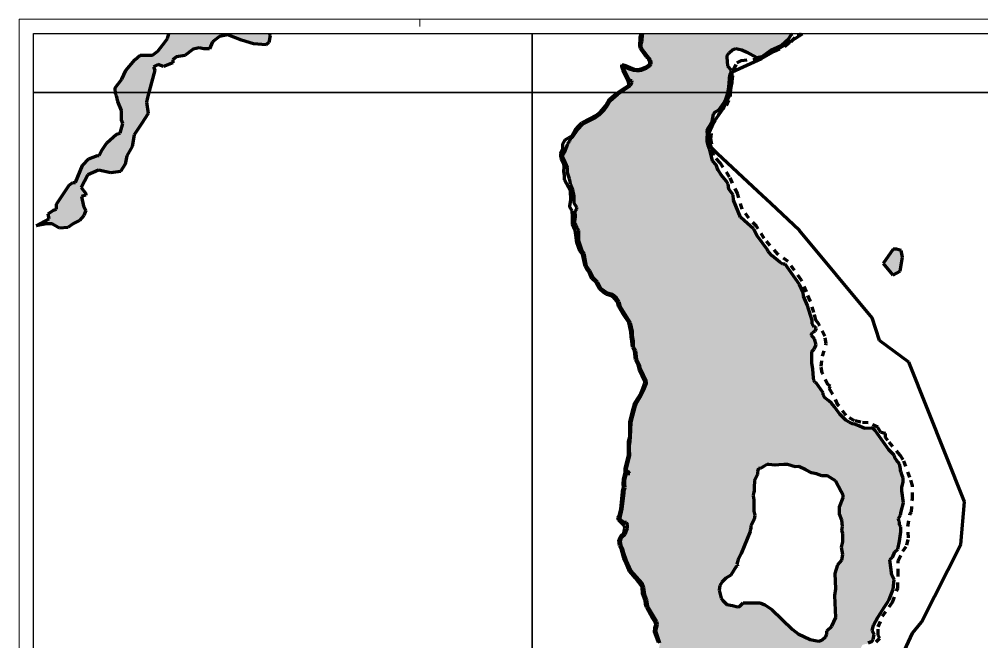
# Model space of a CAD drawing. Header units: millimetres. Extents: x -5675 to -4486, y 12688 to 13529.
# Drawn here: x -5675.2 to -5341.3, y 13312.8 to 13528.8 of the extents above; entities that cross this region are included whole.
import ezdxf

# ---------------------------------------------------------------- set-up
doc = ezdxf.new("R2010")
doc.units = ezdxf.units.MM
doc.header["$XCLIPFRAME"] = 2
doc.linetypes.add('JIS_02_1.0', pattern=[2, 1, -1])
for name, color, linetype, lineweight in [('Cartiglio', 255, 'Continuous', 9), ('Ferrovia secondaria', 30, 'JIS_02_1.0', 70), ('Lago', 4, 'Continuous', 70), ('Parchi regionali', 84, 'Continuous', 70), ('Rete secondaria', 2, 'Continuous', 70)]:
    doc.layers.add(name, color=color, linetype=linetype, lineweight=lineweight)
doc.layers.add('CTR', color=250, linetype='Continuous')
picture_1 = doc.add_image_def('image3.tif', size_in_pixel=(9449, 5906))
picture_2 = doc.add_image_def('image4.tif', size_in_pixel=(9449, 5906))
picture_3 = doc.add_image_def('image5.tif', size_in_pixel=(9449, 5906))
picture_4 = doc.add_image_def('image6.tif', size_in_pixel=(9449, 5906))

msp = doc.modelspace()

# ---------------------------------------------------------------- hatches: boundary and pattern name
at = {"layer": 'Lago', "ltscale": 100, "transparency": 33554534}
h = msp.add_hatch(color=256, dxfattribs=at)
h.dxf.hatch_style = 1
h.paths.add_polyline_path([(-5629.29, 13506.86), (-5628.14, 13511.17), (-5628.58, 13512.34), (-5627.05, 13513.08), (-5625.12, 13512.4), (-5621.92, 13513.68), (-5621.92, 13514.75), (-5620.61, 13515.81), (-5617.78, 13516.19), (-5614.89, 13518.48), (-5612.79, 13518.89), (-5611.13, 13518.53), (-5609.19, 13518.53), (-5608.21, 13520.98), (-5605.75, 13522.81), (-5602.78, 13523.41), (-5598.07, 13521.56), (-5593.92, 13520.25), (-5589.59, 13519.9), (-5588.61, 13520.8), (-5588.14, 13523.17), (-5588.48, 13523.82), (-5623.34, 13523.82), (-5623.82, 13522.14), (-5624.74, 13520.91), (-5627.09, 13517.79), (-5628.97, 13516.38), (-5633.25, 13516.38), (-5635.08, 13514.75), (-5638.2, 13511.07), (-5639.61, 13508.06), (-5641.87, 13505.08), (-5641.77, 13502.99), (-5641.44, 13502.31), (-5641.04, 13500.33), (-5639.78, 13497.12), (-5639.78, 13496.69), (-5639.76, 13493.85), (-5639.28, 13492.6), (-5640.14, 13489.32), (-5641.45, 13488.93), (-5644.76, 13485.96), (-5646.66, 13483.11), (-5647.48, 13481.49), (-5648.09, 13481.56), (-5651.02, 13480.39), (-5653.24, 13478.11), (-5655.74, 13472.19), (-5656.61, 13472.19), (-5657.9, 13471.24), (-5662.28, 13464.62), (-5662.28, 13462.88), (-5663.37, 13462.6), (-5665.2, 13461.32), (-5664.79, 13459.61), (-5669.37, 13457.1), (-5665.8, 13457.89), (-5663.8, 13457.89), (-5661.19, 13456.29), (-5658.35, 13456.59), (-5656.42, 13457.95), (-5654.32, 13458.98), (-5652.85, 13460.67), (-5652.11, 13462.47), (-5652.9, 13464.02), (-5653.61, 13467.35), (-5652.14, 13467.78), (-5652.14, 13468.35), (-5653.74, 13470.46), (-5651.35, 13474.88), (-5647.67, 13476.4), (-5643.39, 13475.56), (-5640.09, 13476), (-5638.45, 13478.56), (-5637.88, 13481.45), (-5635.97, 13484.67), (-5635.29, 13488.72), (-5632.8, 13492.5), (-5630.43, 13496.09), (-5631.1, 13500.05), (-5630.67, 13501.66)])
h = msp.add_hatch(color=256, dxfattribs=at)
h.dxf.hatch_style = 1
h.paths.add_polyline_path([(-5411.28, 13444.48), (-5413.99, 13446.78), (-5415.38, 13448.27), (-5415.57, 13448.82), (-5419.25, 13453.72), (-5420.48, 13456.15), (-5423.7, 13458.99), (-5424.92, 13460.19), (-5426.56, 13464.1), (-5427.37, 13466.05), (-5427.55, 13467.95), (-5428.99, 13469.92), (-5429.29, 13471.63), (-5429.95, 13472.74), (-5431.64, 13474.8), (-5432.7, 13476.4), (-5433.03, 13477.22), (-5433.46, 13478.3), (-5434.74, 13479.75), (-5435.64, 13483.5), (-5436.16, 13484.99), (-5436.53, 13486.49), (-5436.53, 13487.87), (-5436.37, 13488.81), (-5436.52, 13490.05), (-5435.98, 13491.37), (-5434.85, 13493.36), (-5434.38, 13495.94), (-5433.66, 13496.69), (-5432.52, 13497.41), (-5430.78, 13499.78), (-5430.03, 13501.14), (-5429.42, 13503.12), (-5429.04, 13505.25), (-5428.68, 13509.67), (-5428.34, 13510.04), (-5428.14, 13511.16), (-5429.35, 13512.55), (-5429.52, 13514.3), (-5429.62, 13515.54), (-5429.62, 13516.21), (-5428.92, 13517.22), (-5427.73, 13518.26), (-5426.59, 13518.64), (-5424.49, 13518.25), (-5422.73, 13517.43), (-5419.48, 13515.5), (-5417.43, 13515.89), (-5414.5, 13518.04), (-5410.87, 13519.72), (-5408.22, 13522.09), (-5407.37, 13523.36), (-5406.89, 13523.82), (-5458.84, 13523.82), (-5458.99, 13523.54), (-5459.11, 13521.31), (-5459.47, 13520.31), (-5459.47, 13519.17), (-5459.16, 13518.55), (-5458.35, 13517.49), (-5457.25, 13516.06), (-5456.24, 13514.74), (-5456, 13513.94), (-5456, 13513.25), (-5456.39, 13512.63), (-5457.55, 13511.84), (-5459.32, 13511.16), (-5460.19, 13510.99), (-5461.08, 13510.99), (-5462.14, 13511.15), (-5463.57, 13511.61), (-5464.75, 13512.13), (-5465.62, 13512.43), (-5465.47, 13511.55), (-5463.56, 13507.67), (-5462.65, 13507.44), (-5462.6, 13507), (-5463.18, 13505.88), (-5467.56, 13502.8), (-5470.17, 13500.49), (-5471.32, 13498.52), (-5472.2, 13497.54), (-5474.02, 13495.69), (-5475.4, 13494.67), (-5479.58, 13492.55), (-5481.55, 13490.45), (-5483.23, 13487.86), (-5483.71, 13487.57), (-5484.16, 13486.89), (-5484.16, 13486.41), (-5485.03, 13485.86), (-5484.92, 13485.56), (-5485.25, 13484.71), (-5486.09, 13482.58), (-5486.61, 13481.71), (-5486.61, 13480.97), (-5486.51, 13480.74), (-5486.18, 13480), (-5485.01, 13477.4), (-5485.01, 13475.48), (-5484.29, 13473.44), (-5484.05, 13472.55), (-5483.92, 13471.57), (-5483.14, 13469.6), (-5482.72, 13467.42), (-5482.72, 13465.03), (-5481.81, 13463.55), (-5481.81, 13462.91), (-5482.35, 13462.18), (-5482.18, 13460.36), (-5482.58, 13458), (-5481.91, 13457.27), (-5481.69, 13456.36), (-5481.07, 13455.54), (-5481.07, 13451.99), (-5479.91, 13448.48), (-5479.11, 13447.38), (-5479.03, 13446.2), (-5478.46, 13443.12), (-5477.27, 13441.58), (-5476, 13438.99), (-5474.57, 13437.56), (-5473.47, 13435.43), (-5471.13, 13433.79), (-5469.35, 13433.31), (-5468.05, 13432.1), (-5467.08, 13430.82), (-5466.6, 13429.04), (-5465.44, 13427.16), (-5463.17, 13423.49), (-5462.47, 13420.5), (-5462.47, 13418.94), (-5462.09, 13417.1), (-5462.09, 13415.19), (-5461.29, 13413.81), (-5460.95, 13410.63), (-5459.91, 13408.61), (-5459.74, 13407.79), (-5459.5, 13407.27), (-5457.7, 13403.39), (-5457.59, 13402.55), (-5458.54, 13400.23), (-5459.76, 13397.72), (-5461.23, 13395.36), (-5461.4, 13394.7), (-5462.32, 13391.22), (-5462.93, 13388.94), (-5463.11, 13383.82), (-5463.27, 13382.46), (-5463.46, 13380.94), (-5463.46, 13379.64), (-5463.35, 13377.56), (-5463.7, 13376.11), (-5464.5, 13372.81), (-5464.5, 13372.17), (-5464.12, 13372.17), (-5463.37, 13371.15), (-5464.5, 13371.15), (-5465.11, 13368.89), (-5465.11, 13367.38), (-5464.97, 13366.35), (-5465.29, 13365.3), (-5465.29, 13364.52), (-5466.06, 13358.94), (-5466.86, 13355.4), (-5465.6, 13354.18), (-5464.51, 13354.18), (-5464.13, 13353.54), (-5464.13, 13352.28), (-5464.96, 13350.18), (-5466.3, 13348.96), (-5466.66, 13347.62), (-5466.43, 13346.12), (-5465.73, 13344.59), (-5465.4, 13343.59), (-5464.51, 13340.9), (-5463.04, 13337.58), (-5459.14, 13333.12), (-5458.48, 13331.5), (-5458.15, 13329.1), (-5457.49, 13327.26), (-5457.11, 13325), (-5454.01, 13319.89), (-5453.81, 13318.91), (-5454.3, 13316.46), (-5452.92, 13312.3), (-5453.38, 13309.97), (-5451.73, 13307.09), (-5451.2, 13305.36), (-5451.56, 13303.43), (-5454.26, 13299.08), (-5460.8, 13297.13), (-5463.82, 13294.76), (-5470.61, 13291.48), (-5472.22, 13291.48), (-5478.31, 13290.03), (-5483.16, 13289.9), (-5484.32, 13289.49), (-5484.9, 13289.49), (-5486.92, 13289.49), (-5488.51, 13288.86), (-5490.9, 13288.86), (-5494.28, 13288.08), (-5496.13, 13287.83), (-5497.48, 13287.83), (-5499.53, 13287.65), (-5501.87, 13286.54), (-5503.32, 13285.08), (-5504.63, 13285.08), (-5507.14, 13283.19), (-5507.14, 13282.7), (-5508.37, 13281.88), (-5510.18, 13281.18), (-5511.49, 13281.73), (-5512.82, 13281.73), (-5513.77, 13282.7), (-5513.77, 13283.87), (-5514.55, 13284.42), (-5515.07, 13284.42), (-5517.69, 13283.85), (-5518.37, 13283.51), (-5519.47, 13283.51), (-5520.99, 13283.51), (-5522.46, 13282.95), (-5523.15, 13282.95), (-5524.09, 13282.95), (-5527.15, 13282.4), (-5529.38, 13281.83), (-5531, 13281.44), (-5532.78, 13280.94), (-5535.71, 13280.87), (-5537.54, 13279.11), (-5538.42, 13278.7), (-5538.53, 13278.25), (-5540.05, 13278.65), (-5540.45, 13278.29), (-5540.45, 13277.75), (-5540.79, 13277.75), (-5542.47, 13278.84), (-5543.01, 13278.84), (-5543.94, 13278.5), (-5552.89, 13275.38), (-5553.31, 13275.5), (-5554.37, 13275.81), (-5557.76, 13275.24), (-5558.43, 13274.74), (-5559.33, 13273.58), (-5561.43, 13273.16), (-5562.88, 13272.3), (-5563.3, 13272.33), (-5564.59, 13273), (-5565.46, 13273), (-5566.37, 13272.09), (-5567.49, 13273.2), (-5568.57, 13273.2), (-5572.09, 13271.3), (-5573.21, 13271.3), (-5575.53, 13269.6), (-5575.69, 13268.78), (-5582.87, 13266.07), (-5592.82, 13255.33), (-5600.3, 13250.38), (-5605.05, 13251.24), (-5606.22, 13249.7), (-5602.38, 13246.8), (-5598.81, 13242.7), (-5595.44, 13239.54), (-5592.27, 13239.54), (-5587.91, 13237.16), (-5587.46, 13237.2), (-5586.88, 13237.74), (-5586.5, 13238), (-5586.18, 13238.16), (-5585.74, 13238.36), (-5585.74, 13238.64), (-5585.53, 13238.47), (-5584.94, 13238.47), (-5583.9, 13239.18), (-5583.63, 13239.5), (-5583.63, 13239.66), (-5583.24, 13240.03), (-5582.69, 13240.56), (-5582.69, 13240.57), (-5583.14, 13241.02), (-5582.94, 13241.02), (-5582.47, 13240.73), (-5582.11, 13240.73), (-5578.88, 13242.21), (-5575.03, 13243.74), (-5574.36, 13244.01), (-5573.98, 13244.32), (-5573.51, 13244.7), (-5572.47, 13245.43), (-5571.83, 13245.71), (-5571.56, 13245.83), (-5571.05, 13245.83), (-5571.05, 13246.06), (-5571.4, 13247.44), (-5571.47, 13247.69), (-5571.47, 13248.16), (-5570.67, 13248.06), (-5570.26, 13248.76), (-5570.19, 13249.34), (-5570.55, 13249.7), (-5570.56, 13250.15), (-5570.07, 13250.59), (-5569.17, 13251.52), (-5568.4, 13252.2), (-5566.88, 13253.23), (-5565.32, 13253.99), (-5563.66, 13254.58), (-5562.94, 13254.73), (-5562.25, 13254.55), (-5560.84, 13254.55), (-5558.27, 13253.08), (-5554.77, 13252.82), (-5552.53, 13251.9), (-5551.64, 13251.91), (-5551.45, 13252.12), (-5551.1, 13252.19), (-5550.85, 13252.02), (-5550.26, 13251.92), (-5550.02, 13251.55), (-5548.6, 13251.48), (-5547.04, 13251.48), (-5543.77, 13251.6), (-5543.11, 13251.79), (-5543.05, 13250.91), (-5541.51, 13249.87), (-5541.43, 13249.6), (-5540.26, 13249.07), (-5539.43, 13249.01), (-5538.61, 13248.95), (-5538.62, 13250.17), (-5537.22, 13250.06), (-5536.53, 13250.73), (-5536.16, 13250.73), (-5536.11, 13251.02), (-5535.81, 13251.05), (-5535.68, 13251.23), (-5535.42, 13251.34), (-5535.18, 13251.52), (-5535.16, 13251.07), (-5535.03, 13251.07), (-5534.99, 13251.47), (-5534.46, 13251.56), (-5534.18, 13251.3), (-5534.11, 13249.39), (-5533.94, 13249.13), (-5534.28, 13249.08), (-5534.44, 13248.99), (-5534.44, 13248.72), (-5533.99, 13248.85), (-5533.75, 13248.62), (-5533.88, 13248.34), (-5533.67, 13247.28), (-5532.92, 13245.87), (-5533.55, 13245.87), (-5533.44, 13243.96), (-5530.08, 13240.4), (-5524.69, 13235.47), (-5509.69, 13234.5), (-5509.33, 13233.86), (-5506.65, 13233.86), (-5505.74, 13235.96), (-5503.13, 13236.59), (-5498.52, 13238.42), (-5493.54, 13239.3), (-5490.04, 13240.43), (-5481.06, 13237.98), (-5476.29, 13234.82), (-5472.06, 13234.82), (-5464.57, 13239.64), (-5465.3, 13240.8), (-5463.6, 13243.48), (-5462.24, 13243.48), (-5460.54, 13248.19), (-5454.01, 13248.73), (-5440.87, 13253.42), (-5430.59, 13258.29), (-5432.7, 13260.5), (-5428.89, 13263.14), (-5427.99, 13259.89), (-5421.27, 13265.41), (-5422.56, 13268.92), (-5421.11, 13273.98), (-5421.07, 13274.74), (-5421.26, 13275.97), (-5422.13, 13278.28), (-5421.99, 13280.12), (-5421.66, 13280.33), (-5421.66, 13281.87), (-5419.13, 13284.08), (-5418.82, 13285.61), (-5417.56, 13286.46), (-5414.18, 13287.02), (-5409.04, 13287.68), (-5408.4, 13286.07), (-5407.92, 13282.61), (-5406.98, 13281.66), (-5404.88, 13281.66), (-5403.13, 13282.72), (-5402.51, 13282.72), (-5399.34, 13285.27), (-5397.34, 13287.55), (-5394.88, 13291.59), (-5393.52, 13293.82), (-5390.1, 13296.88), (-5387.21, 13299.03), (-5386.72, 13300.94), (-5386.38, 13303.63), (-5386.6, 13304.9), (-5385.56, 13308.14), (-5385.3, 13308.93), (-5384.19, 13309.99), (-5383.33, 13310.36), (-5382.7, 13311.73), (-5381.73, 13311.98), (-5381.12, 13311.98), (-5380.63, 13312.49), (-5379.28, 13313.07), (-5378.93, 13313.55), (-5378.6, 13315.38), (-5379.26, 13316.57), (-5378.79, 13318.58), (-5377.45, 13321.09), (-5377.27, 13321.42), (-5375.02, 13324.92), (-5373.87, 13326.7), (-5373.37, 13327.48), (-5371.98, 13331.07), (-5371.64, 13334.45), (-5372.42, 13335.95), (-5373.14, 13341.19), (-5372.88, 13341.7), (-5372.25, 13342.04), (-5371.38, 13344.07), (-5370.41, 13344.92), (-5369.76, 13347.75), (-5369.36, 13351.01), (-5369.36, 13352.69), (-5369.78, 13353.36), (-5369.78, 13354.36), (-5370.08, 13354.73), (-5370.12, 13355.6), (-5369.42, 13356.75), (-5369.28, 13358.03), (-5368.48, 13361.02), (-5369.03, 13365.21), (-5369.03, 13366.4), (-5368.56, 13368.17), (-5368.5, 13369.62), (-5368.98, 13370.87), (-5369.27, 13371.61), (-5369.51, 13372.23), (-5369.51, 13372.79), (-5369.87, 13374.6), (-5370.82, 13375.88), (-5371.38, 13376.62), (-5371.58, 13377.44), (-5373.52, 13379.44), (-5377.47, 13385.02), (-5378.21, 13386.07), (-5378.8, 13386.65), (-5379.6, 13386.97), (-5381.81, 13386.82), (-5384.54, 13387.96), (-5385.4, 13388.33), (-5386.09, 13388.46), (-5387.27, 13389.06), (-5388.49, 13389.68), (-5390.48, 13391.8), (-5391.51, 13393.14), (-5392.4, 13394.3), (-5393.37, 13395.57), (-5394.39, 13396.42), (-5395.83, 13397.62), (-5396.25, 13398.55), (-5396.25, 13399.21), (-5398.73, 13402.62), (-5399.17, 13402.85), (-5399.48, 13403.51), (-5399.69, 13404.34), (-5399.91, 13407.37), (-5400.25, 13409.59), (-5400.25, 13411.55), (-5400.25, 13413.16), (-5400.25, 13413.57), (-5399.47, 13414.31), (-5398.74, 13415.85), (-5399.35, 13417.93), (-5400.29, 13419.18), (-5400.29, 13419.64), (-5399.96, 13420.13), (-5399.11, 13420.55), (-5398.59, 13421.59), (-5398.82, 13421.94), (-5399.44, 13421.98), (-5400.11, 13423.17), (-5400.11, 13424.26), (-5401.75, 13429.51), (-5403.12, 13432.77), (-5403.29, 13434.02), (-5404.52, 13436.76), (-5409.44, 13443.81), (-5410.25, 13443.81)])
h.paths.add_polyline_path([(-5415.67, 13374.33), (-5415.12, 13374.33), (-5412.93, 13374.04), (-5411.66, 13374.18), (-5409.97, 13374.36), (-5408.69, 13374.36), (-5406.04, 13373.56), (-5404.77, 13373.57), (-5402.26, 13372.52), (-5400.3, 13371.41), (-5398.6, 13371.04), (-5396.76, 13370.4), (-5394.74, 13370.4), (-5392.06, 13368.68), (-5390.02, 13364.92), (-5389.34, 13363.64), (-5389.34, 13362.92), (-5390.65, 13359.68), (-5390.65, 13357.04), (-5389.81, 13354.97), (-5389.56, 13352.82), (-5389.85, 13351.37), (-5389.48, 13350.41), (-5389.48, 13347.43), (-5389.89, 13345.61), (-5389.52, 13343.07), (-5389.88, 13341.11), (-5391.19, 13339.45), (-5392.11, 13336.48), (-5391.93, 13331.21), (-5392.24, 13328.86), (-5391.93, 13321.19), (-5393.29, 13318.24), (-5395.07, 13316.57), (-5395.07, 13315.57), (-5395.36, 13314.69), (-5396.72, 13313.32), (-5397.77, 13313.06), (-5399.07, 13313.3), (-5400.83, 13313.63), (-5405, 13315.61), (-5407.09, 13317.18), (-5414.15, 13323.97), (-5416.53, 13325.6), (-5418.15, 13326.3), (-5424.09, 13326.33), (-5425.34, 13325.1), (-5425.97, 13324.98), (-5427.77, 13325.41), (-5429.75, 13325.74), (-5431.14, 13327.1), (-5431.7, 13327.9), (-5432.03, 13329.31), (-5432.34, 13330.66), (-5432.16, 13332.29), (-5431.93, 13332.67), (-5431.48, 13333.44), (-5430.1, 13334.84), (-5428.35, 13335.94), (-5426.43, 13338.97), (-5426.02, 13339.12), (-5426.02, 13339.44), (-5426.27, 13339.68), (-5425.83, 13341.4), (-5424.69, 13343.46), (-5421.62, 13351.11), (-5421.62, 13351.48), (-5421.36, 13352.18), (-5421.36, 13353.11), (-5421.13, 13353.52), (-5420.2, 13355.21), (-5420.04, 13356.72), (-5420.34, 13358.15), (-5420.34, 13359.58), (-5420.34, 13362.01), (-5420.6, 13363.44), (-5420.51, 13364.4), (-5420.28, 13365.09), (-5420.28, 13366.36), (-5420.14, 13368.82), (-5419.07, 13370.81), (-5419.07, 13371.91), (-5418.75, 13372.93), (-5418.07, 13372.93), (-5417.71, 13373.17), (-5416.82, 13373.79)], flags=16)
at = {"layer": 'Parchi regionali', "ltscale": 100, "transparency": 33554534}
h = msp.add_hatch(color=256, dxfattribs=at)
h.dxf.hatch_style = 1
h.paths.add_polyline_path([(-5368.77, 13446.25), (-5369.28, 13448.53), (-5370.84, 13449.09), (-5372.03, 13449.09), (-5375.44, 13444.11), (-5372.15, 13440.07), (-5369.64, 13441.41)])

# ---------------------------------------------------------------- linework, layer by layer
at = {"layer": 'Cartiglio'}
for p, q in [((-5675.2, 12687.82), (-5675.2, 13528.82)), ((-5670.2, 12692.82), (-5670.2, 13523.82))]:
    msp.add_line(p, q, dxfattribs=at)
at = {"layer": 'Cartiglio', "ltscale": 100}
for p, q in [((-5675.2, 13528.82), (-4486.2, 13528.82)), ((-5536.2, 13528.82), (-5536.2, 13526.32)), ((-5670.2, 13523.82), (-4491.2, 13523.82))]:
    msp.add_line(p, q, dxfattribs=at)
at = {"layer": 'CTR'}
msp.add_lwpolyline([(-5497.2, 13503.39), (-4697.2, 13503.39), (-4697.2, 13003.36), (-5497.2, 13003.36)], close=True, dxfattribs=at)
at = {"layer": 'Ferrovia secondaria', "ltscale": 2}
msp.add_lwpolyline([(-5377.88, 13312.75), (-5376.6, 13314.09), (-5377.17, 13315.13), (-5377.17, 13318), (-5375.66, 13321.7), (-5372.23, 13326.58), (-5370.45, 13331.42), (-5370.29, 13336.1), (-5370.29, 13341), (-5368.67, 13344.21), (-5367.22, 13346.32), (-5366.71, 13348.88), (-5366.97, 13352.77), (-5366.12, 13357.36), (-5365.61, 13357.73), (-5365.34, 13362.58), (-5365.34, 13367.01), (-5366.23, 13369.83), (-5368.56, 13375.98), (-5369.58, 13377.51), (-5373.87, 13382.6), (-5374.65, 13383.66), (-5374.65, 13385.11), (-5376.27, 13385.48), (-5377.39, 13387.33), (-5380.66, 13388.77), (-5383.26, 13388.97), (-5385.42, 13389.5), (-5388.34, 13391.34), (-5391.16, 13395.06), (-5393.71, 13400.01), (-5394.23, 13400.77), (-5393.79, 13401.46), (-5394.73, 13402.06), (-5396.67, 13406.12), (-5397, 13408.39), (-5396.48, 13411.88), (-5395.22, 13416.3), (-5395.68, 13418.91), (-5397.89, 13423.21), (-5398.83, 13424.42), (-5399.55, 13427.07), (-5400.81, 13431.08), (-5402.13, 13434.22), (-5403.95, 13438.38), (-5408.48, 13444.77), (-5412.02, 13447.26), (-5416.75, 13452.72), (-5419.28, 13456.94), (-5422.13, 13459.76), (-5424.45, 13462.98), (-5425.97, 13468.35), (-5428.76, 13474.06), (-5432.08, 13478.98), (-5434.34, 13481.53), (-5435.23, 13487.35), (-5434.69, 13492.04), (-5432.05, 13496.59), (-5429.85, 13498.94), (-5428.46, 13501.99), (-5428.46, 13503.39), (-5427.31, 13511.34), (-5426.28, 13513.75), (-5424.6, 13514.52), (-5419.61, 13515), (-5417.56, 13515.38), (-5413.28, 13517.76), (-5409.47, 13519.48), (-5407.38, 13521.09), (-5405.21, 13523.26), (-5404.08, 13523.82)], dxfattribs=at)
at = {"layer": 'Lago', "ltscale": 100}
for p, q in [((-5623.82, 13522.14), (-5623.34, 13523.82)), ((-5588.48, 13523.82), (-5588.14, 13523.17)), ((-5458.99, 13523.54), (-5458.84, 13523.82)), ((-5407.37, 13523.36), (-5406.89, 13523.82)), ((-5627.09, 13517.79), (-5624.74, 13520.91)), ((-5624.74, 13520.91), (-5623.82, 13522.14)), ((-5608.21, 13520.98), (-5609.19, 13518.53)), ((-5605.75, 13522.81), (-5608.21, 13520.98)), ((-5602.78, 13523.41), (-5605.75, 13522.81)), ((-5598.07, 13521.56), (-5602.78, 13523.41)), ((-5593.92, 13520.25), (-5598.07, 13521.56)), ((-5588.61, 13520.8), (-5589.59, 13519.9)), ((-5588.14, 13523.17), (-5588.61, 13520.8)), ((-5459.47, 13520.31), (-5459.11, 13521.31)), ((-5459.11, 13521.31), (-5458.99, 13523.54)), ((-5410.87, 13519.72), (-5408.22, 13522.09)), ((-5408.22, 13522.09), (-5407.37, 13523.36)), ((-5628.97, 13516.38), (-5627.09, 13517.79)), ((-5614.89, 13518.48), (-5617.78, 13516.19)), ((-5612.79, 13518.89), (-5614.89, 13518.48)), ((-5611.13, 13518.53), (-5612.79, 13518.89)), ((-5609.19, 13518.53), (-5611.13, 13518.53)), ((-5589.59, 13519.9), (-5593.92, 13520.25)), ((-5459.47, 13519.17), (-5459.47, 13520.31)), ((-5459.16, 13518.55), (-5459.47, 13519.17)), ((-5458.35, 13517.49), (-5459.16, 13518.55)), ((-5457.25, 13516.06), (-5458.35, 13517.49)), ((-5429.62, 13516.21), (-5428.92, 13517.22)), ((-5428.92, 13517.22), (-5427.73, 13518.26)), ((-5427.73, 13518.26), (-5426.59, 13518.64)), ((-5426.59, 13518.64), (-5424.49, 13518.25)), ((-5424.49, 13518.25), (-5422.73, 13517.43)), ((-5422.73, 13517.43), (-5419.48, 13515.5)), ((-5417.43, 13515.89), (-5414.5, 13518.04)), ((-5414.5, 13518.04), (-5410.87, 13519.72)), ((-5638.2, 13511.07), (-5635.08, 13514.75)), ((-5635.08, 13514.75), (-5633.25, 13516.38)), ((-5633.25, 13516.38), (-5628.97, 13516.38)), ((-5621.92, 13513.68), (-5625.12, 13512.4)), ((-5620.61, 13515.81), (-5621.92, 13514.75)), ((-5621.92, 13514.75), (-5621.92, 13513.68)), ((-5617.78, 13516.19), (-5620.61, 13515.81)), ((-5456.24, 13514.74), (-5457.25, 13516.06)), ((-5456, 13513.94), (-5456.24, 13514.74)), ((-5456, 13513.25), (-5456, 13513.94)), ((-5429.62, 13515.54), (-5429.62, 13516.21)), ((-5429.52, 13514.3), (-5429.62, 13515.54)), ((-5429.35, 13512.55), (-5429.52, 13514.3)), ((-5419.48, 13515.5), (-5417.43, 13515.89)), ((-5639.61, 13508.06), (-5638.2, 13511.07)), ((-5628.14, 13511.17), (-5629.29, 13506.86)), ((-5627.05, 13513.08), (-5628.58, 13512.34)), ((-5628.58, 13512.34), (-5628.14, 13511.17)), ((-5625.12, 13512.4), (-5627.05, 13513.08)), ((-5465.47, 13511.55), (-5465.62, 13512.43)), ((-5465.62, 13512.43), (-5464.75, 13512.13)), ((-5463.56, 13507.67), (-5465.47, 13511.55)), ((-5464.75, 13512.13), (-5463.57, 13511.61)), ((-5463.57, 13511.61), (-5462.14, 13511.15)), ((-5462.14, 13511.15), (-5461.08, 13510.99)), ((-5461.08, 13510.99), (-5460.19, 13510.99)), ((-5460.19, 13510.99), (-5459.32, 13511.16)), ((-5459.32, 13511.16), (-5457.55, 13511.84)), ((-5457.55, 13511.84), (-5456.39, 13512.63)), ((-5456.39, 13512.63), (-5456, 13513.25)), ((-5428.14, 13511.16), (-5429.35, 13512.55)), ((-5428.34, 13510.04), (-5428.14, 13511.16)), ((-5641.87, 13505.08), (-5639.61, 13508.06)), ((-5462.65, 13507.44), (-5463.56, 13507.67)), ((-5463.18, 13505.88), (-5462.6, 13507)), ((-5462.6, 13507), (-5462.65, 13507.44)), ((-5429.04, 13505.25), (-5428.68, 13509.67)), ((-5428.68, 13509.67), (-5428.34, 13510.04)), ((-5641.77, 13502.99), (-5641.87, 13505.08)), ((-5629.29, 13506.86), (-5630.67, 13501.66)), ((-5467.56, 13502.8), (-5463.18, 13505.88)), ((-5429.42, 13503.12), (-5429.04, 13505.25)), ((-5641.44, 13502.31), (-5641.77, 13502.99)), ((-5641.04, 13500.33), (-5641.44, 13502.31)), ((-5639.78, 13497.12), (-5641.04, 13500.33)), ((-5630.67, 13501.66), (-5631.1, 13500.05)), ((-5471.32, 13498.52), (-5470.17, 13500.49)), ((-5470.17, 13500.49), (-5467.56, 13502.8)), ((-5430.78, 13499.78), (-5430.03, 13501.14)), ((-5430.03, 13501.14), (-5429.42, 13503.12)), ((-5639.78, 13496.69), (-5639.78, 13497.12)), ((-5631.1, 13500.05), (-5630.43, 13496.09)), ((-5474.02, 13495.69), (-5472.2, 13497.54)), ((-5472.2, 13497.54), (-5471.32, 13498.52)), ((-5433.66, 13496.69), (-5432.52, 13497.41)), ((-5432.52, 13497.41), (-5430.78, 13499.78)), ((-5639.76, 13493.85), (-5639.78, 13496.69)), ((-5639.28, 13492.6), (-5639.76, 13493.85)), ((-5630.43, 13496.09), (-5632.8, 13492.5)), ((-5479.58, 13492.55), (-5475.4, 13494.67)), ((-5475.4, 13494.67), (-5474.02, 13495.69)), ((-5434.85, 13493.36), (-5434.38, 13495.94)), ((-5434.38, 13495.94), (-5433.66, 13496.69)), ((-5640.14, 13489.32), (-5639.28, 13492.6)), ((-5632.8, 13492.5), (-5635.29, 13488.72)), ((-5483.23, 13487.86), (-5481.55, 13490.45)), ((-5481.55, 13490.45), (-5479.58, 13492.55)), ((-5436.52, 13490.05), (-5435.98, 13491.37)), ((-5435.98, 13491.37), (-5434.85, 13493.36)), ((-5644.76, 13485.96), (-5641.45, 13488.93)), ((-5641.45, 13488.93), (-5640.14, 13489.32)), ((-5635.29, 13488.72), (-5635.97, 13484.67)), ((-5484.16, 13486.89), (-5483.71, 13487.57)), ((-5483.71, 13487.57), (-5483.23, 13487.86)), ((-5436.53, 13487.87), (-5436.37, 13488.81)), ((-5436.53, 13486.49), (-5436.53, 13487.87)), ((-5436.37, 13488.81), (-5436.52, 13490.05)), ((-5646.66, 13483.11), (-5644.76, 13485.96)), ((-5635.97, 13484.67), (-5637.88, 13481.45)), ((-5486.09, 13482.58), (-5485.25, 13484.71)), ((-5485.25, 13484.71), (-5484.92, 13485.56)), ((-5485.03, 13485.86), (-5484.16, 13486.41)), ((-5484.92, 13485.56), (-5485.03, 13485.86)), ((-5484.16, 13486.41), (-5484.16, 13486.89)), ((-5436.16, 13484.99), (-5436.53, 13486.49)), ((-5435.64, 13483.5), (-5436.16, 13484.99)), ((-5653.24, 13478.11), (-5651.02, 13480.39)), ((-5651.02, 13480.39), (-5648.09, 13481.56)), ((-5648.09, 13481.56), (-5647.48, 13481.49)), ((-5647.48, 13481.49), (-5646.66, 13483.11)), ((-5637.88, 13481.45), (-5638.45, 13478.56)), ((-5486.61, 13481.71), (-5486.09, 13482.58)), ((-5486.61, 13480.97), (-5486.61, 13481.71)), ((-5486.51, 13480.74), (-5486.61, 13480.97)), ((-5486.18, 13480), (-5486.51, 13480.74)), ((-5434.74, 13479.75), (-5435.64, 13483.5)), ((-5655.74, 13472.19), (-5653.24, 13478.11)), ((-5638.45, 13478.56), (-5640.09, 13476)), ((-5485.01, 13477.4), (-5486.18, 13480)), ((-5485.01, 13475.48), (-5485.01, 13477.4)), ((-5433.46, 13478.3), (-5434.74, 13479.75)), ((-5433.03, 13477.22), (-5433.46, 13478.3)), ((-5432.7, 13476.4), (-5433.03, 13477.22)), ((-5651.35, 13474.88), (-5653.74, 13470.46)), ((-5647.67, 13476.4), (-5651.35, 13474.88)), ((-5643.39, 13475.56), (-5647.67, 13476.4)), ((-5640.09, 13476), (-5643.39, 13475.56)), ((-5484.29, 13473.44), (-5485.01, 13475.48)), ((-5431.64, 13474.8), (-5432.7, 13476.4)), ((-5429.95, 13472.74), (-5431.64, 13474.8)), ((-5662.28, 13464.62), (-5657.9, 13471.24)), ((-5657.9, 13471.24), (-5656.61, 13472.19)), ((-5656.61, 13472.19), (-5655.74, 13472.19)), ((-5653.74, 13470.46), (-5652.14, 13468.35)), ((-5484.05, 13472.55), (-5484.29, 13473.44)), ((-5483.92, 13471.57), (-5484.05, 13472.55)), ((-5483.14, 13469.6), (-5483.92, 13471.57)), ((-5429.29, 13471.63), (-5429.95, 13472.74)), ((-5428.99, 13469.92), (-5429.29, 13471.63)), ((-5652.14, 13467.78), (-5653.61, 13467.35)), ((-5653.61, 13467.35), (-5652.9, 13464.02)), ((-5652.14, 13468.35), (-5652.14, 13467.78)), ((-5482.72, 13467.42), (-5483.14, 13469.6)), ((-5482.72, 13465.03), (-5482.72, 13467.42)), ((-5427.55, 13467.95), (-5428.99, 13469.92)), ((-5427.37, 13466.05), (-5427.55, 13467.95)), ((-5662.28, 13462.88), (-5662.28, 13464.62)), ((-5652.9, 13464.02), (-5652.11, 13462.47)), ((-5481.81, 13463.55), (-5482.72, 13465.03)), ((-5426.56, 13464.1), (-5427.37, 13466.05)), ((-5424.92, 13460.19), (-5426.56, 13464.1)), ((-5665.2, 13461.32), (-5663.37, 13462.6)), ((-5664.79, 13459.61), (-5665.2, 13461.32)), ((-5663.37, 13462.6), (-5662.28, 13462.88)), ((-5652.85, 13460.67), (-5654.32, 13458.98)), ((-5652.11, 13462.47), (-5652.85, 13460.67)), ((-5482.58, 13458), (-5482.18, 13460.36)), ((-5482.35, 13462.18), (-5481.81, 13462.91)), ((-5482.18, 13460.36), (-5482.35, 13462.18)), ((-5481.81, 13462.91), (-5481.81, 13463.55)), ((-5669.37, 13457.1), (-5664.79, 13459.61)), ((-5665.8, 13457.89), (-5669.37, 13457.1)), ((-5663.8, 13457.89), (-5665.8, 13457.89)), ((-5661.19, 13456.29), (-5663.8, 13457.89)), ((-5656.42, 13457.95), (-5658.35, 13456.59)), ((-5654.32, 13458.98), (-5656.42, 13457.95)), ((-5481.91, 13457.27), (-5482.58, 13458)), ((-5481.69, 13456.36), (-5481.91, 13457.27)), ((-5423.7, 13458.99), (-5424.92, 13460.19)), ((-5420.48, 13456.15), (-5423.7, 13458.99)), ((-5658.35, 13456.59), (-5661.19, 13456.29)), ((-5481.07, 13455.54), (-5481.69, 13456.36)), ((-5481.07, 13451.99), (-5481.07, 13455.54)), ((-5419.25, 13453.72), (-5420.48, 13456.15)), ((-5415.57, 13448.82), (-5419.25, 13453.72)), ((-5479.91, 13448.48), (-5481.07, 13451.99)), ((-5479.11, 13447.38), (-5479.91, 13448.48)), ((-5479.03, 13446.2), (-5479.11, 13447.38)), ((-5415.38, 13448.27), (-5415.57, 13448.82)), ((-5413.99, 13446.78), (-5415.38, 13448.27)), ((-5478.46, 13443.12), (-5479.03, 13446.2)), ((-5411.28, 13444.48), (-5413.99, 13446.78)), ((-5410.25, 13443.81), (-5411.28, 13444.48)), ((-5409.44, 13443.81), (-5410.25, 13443.81)), ((-5404.52, 13436.76), (-5409.44, 13443.81)), ((-5477.27, 13441.58), (-5478.46, 13443.12)), ((-5476, 13438.99), (-5477.27, 13441.58)), ((-5474.57, 13437.56), (-5476, 13438.99)), ((-5473.47, 13435.43), (-5474.57, 13437.56)), ((-5471.13, 13433.79), (-5473.47, 13435.43)), ((-5469.35, 13433.31), (-5471.13, 13433.79)), ((-5403.29, 13434.02), (-5404.52, 13436.76)), ((-5403.12, 13432.77), (-5403.29, 13434.02)), ((-5468.05, 13432.1), (-5469.35, 13433.31)), ((-5467.08, 13430.82), (-5468.05, 13432.1)), ((-5466.6, 13429.04), (-5467.08, 13430.82)), ((-5401.75, 13429.51), (-5403.12, 13432.77)), ((-5465.44, 13427.16), (-5466.6, 13429.04)), ((-5463.17, 13423.49), (-5465.44, 13427.16)), ((-5400.11, 13424.26), (-5401.75, 13429.51)), ((-5400.11, 13423.17), (-5400.11, 13424.26)), ((-5462.47, 13420.5), (-5463.17, 13423.49)), ((-5462.47, 13418.94), (-5462.47, 13420.5)), ((-5399.44, 13421.98), (-5400.11, 13423.17)), ((-5399.96, 13420.13), (-5399.11, 13420.55)), ((-5398.82, 13421.94), (-5399.44, 13421.98)), ((-5399.11, 13420.55), (-5398.59, 13421.59)), ((-5398.59, 13421.59), (-5398.82, 13421.94)), ((-5462.09, 13417.1), (-5462.47, 13418.94)), ((-5462.09, 13415.19), (-5462.09, 13417.1)), ((-5400.29, 13419.64), (-5399.96, 13420.13)), ((-5400.29, 13419.18), (-5400.29, 13419.64)), ((-5399.35, 13417.93), (-5400.29, 13419.18)), ((-5398.74, 13415.85), (-5399.35, 13417.93)), ((-5461.29, 13413.81), (-5462.09, 13415.19)), ((-5460.95, 13410.63), (-5461.29, 13413.81)), ((-5400.25, 13413.57), (-5399.47, 13414.31)), ((-5400.25, 13413.16), (-5400.25, 13413.57)), ((-5399.47, 13414.31), (-5398.74, 13415.85)), ((-5400.25, 13411.55), (-5400.25, 13413.16)), ((-5400.25, 13409.59), (-5400.25, 13411.55)), ((-5399.91, 13407.37), (-5400.25, 13409.59)), ((-5399.69, 13404.34), (-5399.91, 13407.37)), ((-5399.48, 13403.51), (-5399.69, 13404.34)), ((-5399.17, 13402.85), (-5399.48, 13403.51)), ((-5398.73, 13402.62), (-5399.17, 13402.85)), ((-5396.25, 13399.21), (-5398.73, 13402.62)), ((-5396.25, 13398.55), (-5396.25, 13399.21)), ((-5395.83, 13397.62), (-5396.25, 13398.55)), ((-5394.39, 13396.42), (-5395.83, 13397.62)), ((-5393.37, 13395.57), (-5394.39, 13396.42)), ((-5392.4, 13394.3), (-5393.37, 13395.57)), ((-5391.51, 13393.14), (-5392.4, 13394.3)), ((-5390.48, 13391.8), (-5391.51, 13393.14)), ((-5388.49, 13389.68), (-5390.48, 13391.8)), ((-5387.27, 13389.06), (-5388.49, 13389.68)), ((-5386.09, 13388.46), (-5387.27, 13389.06)), ((-5385.4, 13388.33), (-5386.09, 13388.46)), ((-5384.54, 13387.96), (-5385.4, 13388.33)), ((-5381.81, 13386.82), (-5384.54, 13387.96)), ((-5379.6, 13386.97), (-5381.81, 13386.82)), ((-5378.8, 13386.65), (-5379.6, 13386.97)), ((-5378.21, 13386.07), (-5378.8, 13386.65)), ((-5377.47, 13385.02), (-5378.21, 13386.07)), ((-5373.52, 13379.44), (-5377.47, 13385.02)), ((-5371.58, 13377.44), (-5373.52, 13379.44)), ((-5371.38, 13376.62), (-5371.58, 13377.44)), ((-5464.5, 13372.81), (-5463.7, 13376.11)), ((-5416.82, 13373.79), (-5417.71, 13373.17)), ((-5415.67, 13374.33), (-5416.82, 13373.79)), ((-5415.12, 13374.33), (-5415.67, 13374.33)), ((-5412.93, 13374.04), (-5415.12, 13374.33)), ((-5411.66, 13374.18), (-5412.93, 13374.04)), ((-5409.97, 13374.36), (-5411.66, 13374.18)), ((-5408.69, 13374.36), (-5409.97, 13374.36)), ((-5406.04, 13373.56), (-5408.69, 13374.36)), ((-5404.77, 13373.57), (-5406.04, 13373.56)), ((-5402.26, 13372.52), (-5404.77, 13373.57)), ((-5370.82, 13375.88), (-5371.38, 13376.62)), ((-5369.87, 13374.6), (-5370.82, 13375.88)), ((-5369.51, 13372.79), (-5369.87, 13374.6)), ((-5465.11, 13368.89), (-5464.5, 13371.15)), ((-5464.5, 13372.17), (-5464.5, 13372.81)), ((-5464.12, 13372.17), (-5464.5, 13372.17)), ((-5464.5, 13371.15), (-5463.37, 13371.15)), ((-5463.37, 13371.15), (-5464.12, 13372.17)), ((-5419.07, 13370.81), (-5420.14, 13368.82)), ((-5418.75, 13372.93), (-5419.07, 13371.91)), ((-5419.07, 13371.91), (-5419.07, 13370.81)), ((-5418.07, 13372.93), (-5418.75, 13372.93)), ((-5417.71, 13373.17), (-5418.07, 13372.93)), ((-5400.3, 13371.41), (-5402.26, 13372.52)), ((-5398.6, 13371.04), (-5400.3, 13371.41)), ((-5396.76, 13370.4), (-5398.6, 13371.04)), ((-5394.74, 13370.4), (-5396.76, 13370.4)), ((-5392.06, 13368.68), (-5394.74, 13370.4)), ((-5369.51, 13372.23), (-5369.51, 13372.79)), ((-5369.27, 13371.61), (-5369.51, 13372.23)), ((-5368.98, 13370.87), (-5369.27, 13371.61)), ((-5368.5, 13369.62), (-5368.98, 13370.87)), ((-5465.11, 13367.38), (-5465.11, 13368.89)), ((-5464.97, 13366.35), (-5465.11, 13367.38)), ((-5420.14, 13368.82), (-5420.28, 13366.36)), ((-5390.02, 13364.92), (-5392.06, 13368.68)), ((-5369.03, 13366.4), (-5368.56, 13368.17)), ((-5368.56, 13368.17), (-5368.5, 13369.62)), ((-5466.06, 13358.94), (-5465.29, 13364.52)), ((-5465.29, 13365.3), (-5464.97, 13366.35)), ((-5465.29, 13364.52), (-5465.29, 13365.3)), ((-5420.51, 13364.4), (-5420.6, 13363.44)), ((-5420.6, 13363.44), (-5420.34, 13362.01)), ((-5420.28, 13365.09), (-5420.51, 13364.4)), ((-5420.28, 13366.36), (-5420.28, 13365.09)), ((-5389.34, 13363.64), (-5390.02, 13364.92)), ((-5389.34, 13362.92), (-5389.34, 13363.64)), ((-5369.03, 13365.21), (-5369.03, 13366.4)), ((-5368.48, 13361.02), (-5369.03, 13365.21)), ((-5420.34, 13362.01), (-5420.34, 13359.58)), ((-5390.65, 13359.68), (-5389.34, 13362.92)), ((-5369.28, 13358.03), (-5368.48, 13361.02)), ((-5466.86, 13355.4), (-5466.06, 13358.94)), ((-5420.34, 13359.58), (-5420.34, 13358.15)), ((-5420.34, 13358.15), (-5420.04, 13356.72)), ((-5420.04, 13356.72), (-5420.2, 13355.21)), ((-5390.65, 13357.04), (-5390.65, 13359.68)), ((-5389.81, 13354.97), (-5390.65, 13357.04)), ((-5370.12, 13355.6), (-5369.42, 13356.75)), ((-5369.42, 13356.75), (-5369.28, 13358.03)), ((-5465.6, 13354.18), (-5466.86, 13355.4)), ((-5466.86, 13355.4), (-5466.86, 13355.4)), ((-5464.51, 13354.18), (-5465.6, 13354.18)), ((-5464.13, 13353.54), (-5464.51, 13354.18)), ((-5464.13, 13352.28), (-5464.13, 13353.54)), ((-5421.13, 13353.52), (-5421.36, 13353.11)), ((-5420.2, 13355.21), (-5421.13, 13353.52)), ((-5389.56, 13352.82), (-5389.81, 13354.97)), ((-5370.08, 13354.73), (-5370.12, 13355.6)), ((-5369.78, 13354.36), (-5370.08, 13354.73)), ((-5369.78, 13353.36), (-5369.78, 13354.36)), ((-5466.3, 13348.96), (-5464.96, 13350.18)), ((-5464.96, 13350.18), (-5464.13, 13352.28)), ((-5421.62, 13351.11), (-5424.69, 13343.46)), ((-5421.36, 13352.18), (-5421.62, 13351.48)), ((-5421.62, 13351.48), (-5421.62, 13351.11)), ((-5421.36, 13353.11), (-5421.36, 13352.18)), ((-5389.85, 13351.37), (-5389.56, 13352.82)), ((-5389.48, 13350.41), (-5389.85, 13351.37)), ((-5389.48, 13347.43), (-5389.48, 13350.41)), ((-5369.36, 13352.69), (-5369.78, 13353.36)), ((-5369.76, 13347.75), (-5369.36, 13351.01)), ((-5369.36, 13351.01), (-5369.36, 13352.69)), ((-5466.66, 13347.62), (-5466.3, 13348.96)), ((-5466.43, 13346.12), (-5466.66, 13347.62)), ((-5389.89, 13345.61), (-5389.48, 13347.43)), ((-5370.41, 13344.92), (-5369.76, 13347.75)), ((-5465.73, 13344.59), (-5466.43, 13346.12)), ((-5465.4, 13343.59), (-5465.73, 13344.59)), ((-5464.51, 13340.9), (-5465.4, 13343.59)), ((-5424.69, 13343.46), (-5425.83, 13341.4)), ((-5389.52, 13343.07), (-5389.89, 13345.61)), ((-5372.25, 13342.04), (-5371.38, 13344.07)), ((-5371.38, 13344.07), (-5370.41, 13344.92)), ((-5463.04, 13337.58), (-5464.51, 13340.9)), ((-5425.83, 13341.4), (-5426.27, 13339.68)), ((-5391.19, 13339.45), (-5389.88, 13341.11)), ((-5389.88, 13341.11), (-5389.52, 13343.07)), ((-5373.14, 13341.19), (-5372.88, 13341.7)), ((-5372.42, 13335.95), (-5373.14, 13341.19)), ((-5372.88, 13341.7), (-5372.25, 13342.04)), ((-5459.14, 13333.12), (-5463.04, 13337.58)), ((-5426.43, 13338.97), (-5428.35, 13335.94)), ((-5426.02, 13339.12), (-5426.43, 13338.97)), ((-5426.27, 13339.68), (-5426.02, 13339.44)), ((-5426.02, 13339.44), (-5426.02, 13339.12)), ((-5392.11, 13336.48), (-5391.19, 13339.45)), ((-5431.48, 13333.44), (-5431.93, 13332.67)), ((-5430.1, 13334.84), (-5431.48, 13333.44)), ((-5428.35, 13335.94), (-5430.1, 13334.84)), ((-5391.93, 13331.21), (-5392.11, 13336.48)), ((-5371.64, 13334.45), (-5372.42, 13335.95)), ((-5371.98, 13331.07), (-5371.64, 13334.45)), ((-5458.48, 13331.5), (-5459.14, 13333.12)), ((-5458.15, 13329.1), (-5458.48, 13331.5)), ((-5432.16, 13332.29), (-5432.34, 13330.66)), ((-5432.34, 13330.66), (-5432.03, 13329.31)), ((-5431.93, 13332.67), (-5432.16, 13332.29)), ((-5392.24, 13328.86), (-5391.93, 13331.21)), ((-5373.37, 13327.48), (-5371.98, 13331.07)), ((-5457.49, 13327.26), (-5458.15, 13329.1)), ((-5457.11, 13325), (-5457.49, 13327.26)), ((-5432.03, 13329.31), (-5431.7, 13327.9)), ((-5431.7, 13327.9), (-5431.14, 13327.1)), ((-5431.14, 13327.1), (-5429.75, 13325.74)), ((-5391.93, 13321.19), (-5392.24, 13328.86)), ((-5375.02, 13324.92), (-5373.87, 13326.7)), ((-5373.87, 13326.7), (-5373.37, 13327.48)), ((-5454.01, 13319.89), (-5457.11, 13325)), ((-5429.75, 13325.74), (-5427.77, 13325.41)), ((-5427.77, 13325.41), (-5425.97, 13324.98)), ((-5425.97, 13324.98), (-5425.34, 13325.1)), ((-5425.34, 13325.1), (-5424.09, 13326.33)), ((-5424.09, 13326.33), (-5418.15, 13326.3)), ((-5418.15, 13326.3), (-5416.53, 13325.6)), ((-5416.53, 13325.6), (-5414.15, 13323.97)), ((-5414.15, 13323.97), (-5407.09, 13317.18)), ((-5377.27, 13321.42), (-5375.02, 13324.92)), ((-5393.29, 13318.24), (-5391.93, 13321.19)), ((-5378.79, 13318.58), (-5377.45, 13321.09)), ((-5377.45, 13321.09), (-5377.27, 13321.42)), ((-5454.3, 13316.46), (-5453.81, 13318.91)), ((-5453.81, 13318.91), (-5454.01, 13319.89)), ((-5407.09, 13317.18), (-5405, 13315.61)), ((-5395.07, 13316.57), (-5393.29, 13318.24)), ((-5379.26, 13316.57), (-5378.79, 13318.58)), ((-5452.92, 13312.3), (-5454.3, 13316.46)), ((-5405, 13315.61), (-5400.83, 13313.63)), ((-5400.83, 13313.63), (-5399.07, 13313.3)), ((-5397.77, 13313.06), (-5396.72, 13313.32)), ((-5396.72, 13313.32), (-5395.36, 13314.69)), ((-5395.36, 13314.69), (-5395.07, 13315.57)), ((-5395.07, 13315.57), (-5395.07, 13316.57)), ((-5379.28, 13313.07), (-5378.93, 13313.55)), ((-5378.6, 13315.38), (-5379.26, 13316.57)), ((-5378.93, 13313.55), (-5378.6, 13315.38)), ((-5399.07, 13313.3), (-5397.77, 13313.06)), ((-5380.63, 13312.49), (-5379.28, 13313.07))]:
    msp.add_line(p, q, dxfattribs=at)
for points in [[(-5462.93, 13388.94), (-5462.32, 13391.22), (-5461.4, 13394.7), (-5461.23, 13395.36), (-5459.76, 13397.72), (-5458.54, 13400.23), (-5457.59, 13402.55), (-5457.7, 13403.39), (-5459.5, 13407.27), (-5459.74, 13407.79), (-5459.91, 13408.61), (-5460.95, 13410.63)], [(-5463.7, 13376.11), (-5463.35, 13377.56), (-5463.46, 13379.64), (-5463.46, 13380.94), (-5463.27, 13382.46), (-5463.11, 13383.82), (-5462.93, 13388.94)]]:
    msp.add_lwpolyline(points, dxfattribs=at)
at = {"layer": 'Parchi regionali', "ltscale": 100}
for p, q in [((-5372.03, 13449.09), (-5375.44, 13444.11)), ((-5370.84, 13449.09), (-5372.03, 13449.09)), ((-5369.28, 13448.53), (-5370.84, 13449.09)), ((-5368.77, 13446.25), (-5369.28, 13448.53)), ((-5375.44, 13444.11), (-5372.15, 13440.07)), ((-5369.64, 13441.41), (-5368.77, 13446.25)), ((-5372.15, 13440.07), (-5369.64, 13441.41))]:
    msp.add_line(p, q, dxfattribs=at)
at = {"layer": 'Rete secondaria', "ltscale": 100}
for p, q in [((-5459.74, 13522.66), (-5459.45, 13523.82)), ((-5408.51, 13520.48), (-5403.5, 13523.82)), ((-5459.92, 13520.4), (-5459.74, 13521.56)), ((-5459.92, 13519.65), (-5459.92, 13520.4)), ((-5459.74, 13521.56), (-5459.74, 13522.66)), ((-5412.8, 13518.01), (-5408.51, 13520.48)), ((-5459.83, 13519.17), (-5459.92, 13519.65)), ((-5459.62, 13518.63), (-5459.83, 13519.17)), ((-5459.45, 13518.19), (-5459.62, 13518.63)), ((-5458.75, 13517.27), (-5459.45, 13518.19)), ((-5457.58, 13515.72), (-5458.75, 13517.27)), ((-5417.74, 13515.17), (-5412.8, 13518.01)), ((-5456.8, 13514.94), (-5457.58, 13515.72)), ((-5456.48, 13514.14), (-5456.8, 13514.94)), ((-5456.48, 13513.29), (-5456.48, 13514.14)), ((-5427.84, 13510.56), (-5417.74, 13515.17)), ((-5466.11, 13512.87), (-5466.05, 13513.03)), ((-5466.11, 13512.42), (-5466.11, 13512.87)), ((-5465.66, 13511), (-5466.11, 13512.42)), ((-5466.05, 13513.03), (-5465.48, 13513)), ((-5463.95, 13507.48), (-5465.66, 13511)), ((-5465.48, 13513), (-5461.84, 13511.56)), ((-5461.84, 13511.56), (-5460.43, 13511.42)), ((-5460.43, 13511.42), (-5459.11, 13511.69)), ((-5459.11, 13511.69), (-5457.65, 13512.26)), ((-5457.65, 13512.26), (-5456.48, 13513.29)), ((-5427.84, 13506.9), (-5427.84, 13510.56)), ((-5463.61, 13505.94), (-5463.95, 13507.48)), ((-5468.78, 13502.49), (-5466.12, 13504.38)), ((-5466.12, 13504.38), (-5463.61, 13505.94)), ((-5428.92, 13502.08), (-5427.84, 13506.9)), ((-5471.7, 13498.84), (-5470.54, 13501.02)), ((-5470.54, 13501.02), (-5468.78, 13502.49)), ((-5430.85, 13498), (-5428.92, 13502.08)), ((-5473.72, 13496.57), (-5471.7, 13498.84)), ((-5434.15, 13493.29), (-5430.85, 13498)), ((-5479.99, 13492.9), (-5477.33, 13494.28)), ((-5477.33, 13494.28), (-5475.21, 13495.37)), ((-5475.21, 13495.37), (-5473.72, 13496.57)), ((-5483.47, 13488.26), (-5482.23, 13490.55)), ((-5482.23, 13490.55), (-5481.21, 13491.71)), ((-5481.21, 13491.71), (-5479.99, 13492.9)), ((-5435.86, 13489.43), (-5434.15, 13493.29)), ((-5486.62, 13485.57), (-5485.77, 13487.03)), ((-5485.77, 13487.03), (-5484.7, 13487.7)), ((-5484.7, 13487.7), (-5483.47, 13488.26)), ((-5435.86, 13486.72), (-5435.86, 13489.43)), ((-5487.31, 13482.23), (-5486.62, 13483.72)), ((-5486.62, 13483.72), (-5486.62, 13485.57)), ((-5435.01, 13484.24), (-5435.86, 13486.72)), ((-5433.03, 13482.22), (-5435.01, 13484.24)), ((-5487.31, 13481.34), (-5487.31, 13482.23)), ((-5487.1, 13480.36), (-5487.31, 13481.34)), ((-5486.28, 13478.61), (-5487.1, 13480.36)), ((-5418.93, 13469.03), (-5433.03, 13482.22)), ((-5486.29, 13476.05), (-5486.13, 13477.66)), ((-5486.13, 13477.66), (-5486.28, 13478.61)), ((-5486.01, 13474.59), (-5486.29, 13476.05)), ((-5486.01, 13473.15), (-5486.01, 13474.59)), ((-5483.97, 13469.24), (-5486.01, 13473.15)), ((-5483.79, 13466.12), (-5483.97, 13469.24)), ((-5414.47, 13464.86), (-5418.93, 13469.03)), ((-5484.23, 13463.97), (-5483.79, 13466.12)), ((-5484.23, 13463.63), (-5484.23, 13463.97)), ((-5483.38, 13462.34), (-5484.23, 13463.63)), ((-5404.46, 13455.49), (-5414.47, 13464.86)), ((-5483.29, 13460.24), (-5483.38, 13462.34)), ((-5483.29, 13457.74), (-5483.29, 13460.24)), ((-5482.38, 13455.67), (-5483.29, 13457.74)), ((-5482.13, 13453.98), (-5482.38, 13455.67)), ((-5481.74, 13451.39), (-5482.13, 13453.98)), ((-5379.28, 13425.2), (-5404.46, 13455.49)), ((-5480.75, 13448.48), (-5481.74, 13451.39)), ((-5479.82, 13447.19), (-5480.75, 13448.48)), ((-5479.61, 13446.26), (-5479.82, 13447.19)), ((-5478.91, 13443.13), (-5479.61, 13446.26)), ((-5478.19, 13441.88), (-5478.91, 13443.13)), ((-5477.4, 13440.82), (-5478.19, 13441.88)), ((-5476.52, 13438.81), (-5477.4, 13440.82)), ((-5475.19, 13437.55), (-5476.52, 13438.81)), ((-5474.52, 13436.36), (-5475.19, 13437.55)), ((-5473.89, 13435.25), (-5474.52, 13436.36)), ((-5472.51, 13434.03), (-5473.89, 13435.25)), ((-5471.44, 13433.27), (-5472.51, 13434.03)), ((-5470.25, 13433), (-5471.44, 13433.27)), ((-5469.67, 13432.74), (-5470.25, 13433)), ((-5468.9, 13432.14), (-5469.67, 13432.74)), ((-5467.64, 13430.72), (-5468.9, 13432.14)), ((-5467.25, 13429.3), (-5467.64, 13430.72)), ((-5465.66, 13426.54), (-5467.25, 13429.3)), ((-5463.74, 13423.62), (-5465.66, 13426.54)), ((-5462.97, 13420.35), (-5463.74, 13423.62)), ((-5376.73, 13417.39), (-5379.28, 13425.2)), ((-5462.87, 13418.62), (-5462.97, 13420.35)), ((-5462.8, 13418.04), (-5462.87, 13418.62)), ((-5462.45, 13415.08), (-5462.8, 13418.04)), ((-5366.6, 13409.87), (-5376.73, 13417.39)), ((-5461.71, 13413.81), (-5462.45, 13415.08)), ((-5461.44, 13410.68), (-5461.71, 13413.81)), ((-5460.45, 13408.85), (-5461.44, 13410.68)), ((-5460.04, 13407.18), (-5460.45, 13408.85)), ((-5458.13, 13403.29), (-5460.04, 13407.18)), ((-5347.22, 13361.41), (-5366.6, 13409.87)), ((-5459.54, 13398.97), (-5458.91, 13400.65)), ((-5458.91, 13400.65), (-5458.27, 13402.37)), ((-5458.27, 13402.37), (-5458.13, 13402.75)), ((-5458.13, 13402.75), (-5458.13, 13403.29)), ((-5461.67, 13395.7), (-5459.54, 13398.97)), ((-5463.37, 13389.17), (-5462.21, 13393.65)), ((-5462.21, 13393.65), (-5461.67, 13395.7)), ((-5463.37, 13383.92), (-5463.37, 13389.17)), ((-5463.85, 13382.29), (-5463.37, 13383.92)), ((-5463.85, 13381.56), (-5463.85, 13382.29)), ((-5463.85, 13377.6), (-5463.85, 13381.56)), ((-5464.3, 13375.72), (-5463.85, 13377.6)), ((-5464.98, 13372.92), (-5464.3, 13375.72)), ((-5465.57, 13369.26), (-5465.02, 13371.53)), ((-5465.02, 13371.53), (-5464.98, 13372.92)), ((-5465.71, 13367.48), (-5465.57, 13369.26)), ((-5465.55, 13366.44), (-5465.71, 13367.48)), ((-5466.17, 13362.37), (-5465.8, 13366.03)), ((-5465.8, 13366.03), (-5465.55, 13366.44)), ((-5466.52, 13358.82), (-5466.17, 13362.37)), ((-5348.55, 13346.58), (-5347.22, 13361.41)), ((-5467.5, 13355.93), (-5466.98, 13356.91)), ((-5466.98, 13356.91), (-5466.52, 13358.82)), ((-5467.3, 13355.14), (-5467.5, 13355.93)), ((-5465.23, 13353.07), (-5467.3, 13355.14)), ((-5466.53, 13349.6), (-5465.47, 13350.5)), ((-5465.47, 13350.5), (-5465.13, 13352.18)), ((-5465.13, 13352.18), (-5465.23, 13353.07)), ((-5467.14, 13348.18), (-5466.53, 13349.6)), ((-5466.9, 13346.05), (-5467.14, 13348.18)), ((-5466.21, 13344.7), (-5466.9, 13346.05)), ((-5465.44, 13341.83), (-5466.21, 13344.7)), ((-5362.16, 13319.6), (-5348.55, 13346.58)), ((-5464.66, 13340.03), (-5465.44, 13341.83)), ((-5463.49, 13337.32), (-5464.66, 13340.03)), ((-5461.5, 13335.03), (-5463.49, 13337.32)), ((-5459.25, 13332.02), (-5461.5, 13335.03)), ((-5459.12, 13331.7), (-5459.25, 13332.02)), ((-5458.93, 13329.54), (-5459.12, 13331.7)), ((-5458.04, 13327.18), (-5458.93, 13329.54)), ((-5457.89, 13325.86), (-5458.04, 13327.18)), ((-5457.64, 13324.8), (-5457.89, 13325.86)), ((-5455.45, 13321.02), (-5457.64, 13324.8)), ((-5454.45, 13319.4), (-5455.45, 13321.02)), ((-5454.79, 13316.2), (-5454.71, 13317.65)), ((-5454.71, 13317.65), (-5454.38, 13318.72)), ((-5454.38, 13318.72), (-5454.45, 13319.4)), ((-5365.34, 13315.78), (-5362.16, 13319.6)), ((-5453.45, 13312.57), (-5454.79, 13316.2)), ((-5371.13, 13303.35), (-5365.34, 13315.78))]:
    msp.add_line(p, q, dxfattribs=at)

# ---------------------------------------------------------------- pictures from other files: only their frames are drawn
at = {"layer": 'CTR'}
image = msp.add_image(picture_3, insert=(-6297.2, 13503.39), size_in_units=(800, 500.03), dxfattribs=at)
image.set_boundary_path([(7405.15, 5664.14), (9448.5, 5905.5)])
image = msp.add_image(picture_4, insert=(-5497.2, 13503.39), size_in_units=(800, 500.03), dxfattribs=at)
image.set_boundary_path([(-0.5, 5664.14), (9448.5, 5905.5)])
image = msp.add_image(picture_1, insert=(-6297.2, 13003.36), size_in_units=(800, 500.03), dxfattribs=at)
image.set_boundary_path([(7405.15, -0.5), (9448.5, 5905.5)])
image = msp.add_image(picture_2, insert=(-5497.2, 13003.36), size_in_units=(800, 500.03), dxfattribs=at)
image.dxf.flags = 15

doc.saveas('drawing.dxf')
